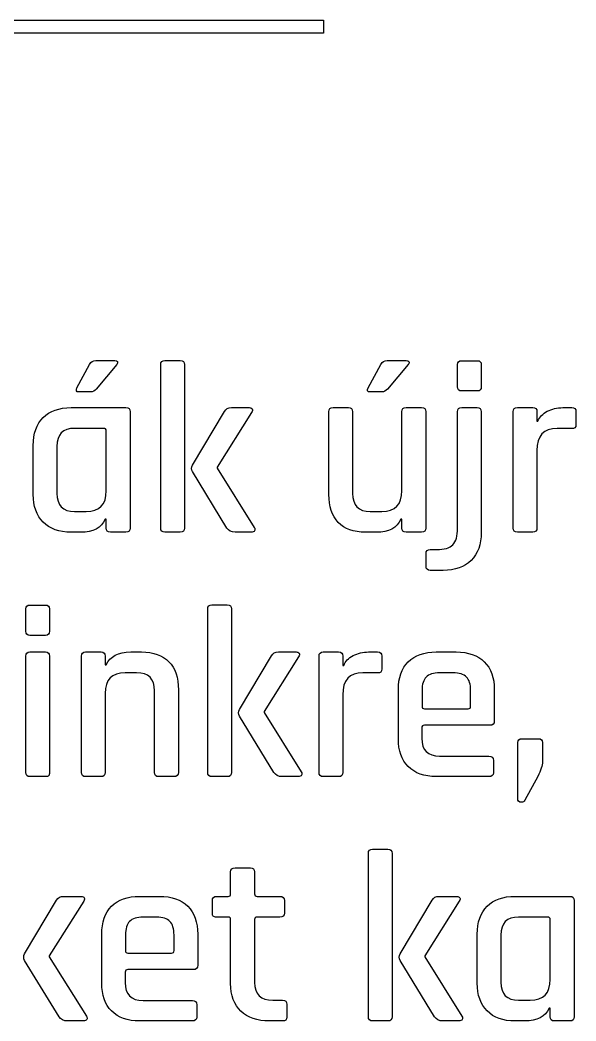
# Model space of a CAD drawing. Extents: x 23 to 195, y 64 to 143.
# Drawn here: x 118.54 to 128.99, y 84.57 to 103.36 of the extents above; entities that cross this region are included whole.
import ezdxf

# ---------------------------------------------------------------- set-up
doc = ezdxf.new("R2010")
doc.units = 0
doc.layers.add('Layer_1', color=7, linetype='CONTINUOUS')

msp = doc.modelspace()

# ---------------------------------------------------------------- linework, layer by layer
at = {"layer": 'Layer_1', "color": 7}
msp.add_lwpolyline([(124.241373, 103.109543), (114.230245, 103.109543), (114.230245, 103.356488), (124.241373, 103.356488), (124.241373, 103.109543), (124.241373, 103.109543)], close=True, dxfattribs=at)
for points in [[(119.964578, 96.967611), (120.322647, 96.967611)], [(121.262659, 96.967506), (121.551937, 96.967506)], [(125.435738, 96.967611), (125.79804, 96.967611)], [(126.834466, 96.962919), (127.132563, 96.962919)], [(119.611447, 96.453967), (119.850278, 96.894234)], [(120.358983, 96.889648), (119.97375, 96.431036)], [(121.184695, 93.821433), (121.184695, 96.889542)], [(121.629548, 96.889542), (121.629548, 93.821433)], [(125.082607, 96.453967), (125.321438, 96.894234)], [(125.834729, 96.889648), (125.44491, 96.431036)], [(126.761088, 96.472206), (126.761088, 96.889542)], [(127.205941, 96.889542), (127.205941, 96.472206)], [(119.864036, 96.376003), (119.648489, 96.376003)], [(125.334843, 96.376003), (125.123882, 96.376003)], [(127.132563, 96.394242), (126.834466, 96.394242)], [(119.501733, 96.082492), (120.529022, 96.082492)], [(120.611219, 96.004528), (120.611219, 93.821539)], [(121.780889, 95.00465), (122.38167, 96.009008)], [(122.514667, 96.082386), (122.84522, 96.082386)], [(124.344243, 94.454423), (124.344243, 96.004528)], [(124.422207, 96.082492), (124.711132, 96.082492)], [(124.789096, 96.004528), (124.789096, 94.472767)], [(125.71549, 94.523214), (125.71549, 96.004528)], [(125.793807, 96.082492), (126.082379, 96.082492)], [(126.164929, 96.004528), (126.164929, 93.821539)], [(126.761088, 93.816847), (126.761088, 96.004422)], [(126.839405, 96.082386), (127.127977, 96.082386)], [(127.205941, 96.004422), (127.205941, 93.738883)], [(127.807039, 93.821504), (127.807039, 96.004493)], [(127.885003, 96.082457), (128.173928, 96.082457)], [(128.251892, 96.004493), (128.251892, 95.830221), (128.269884, 95.830221)], [(128.73802, 96.082457), (128.907706, 96.082457)], [(128.98567, 96.004493), (128.98567, 95.766015)], [(122.890728, 95.990664), (122.244087, 94.963375), (122.244087, 94.945031), (122.941175, 93.835192)], [(120.111333, 95.692673), (119.565586, 95.692673)], [(120.162133, 94.523214), (120.162133, 95.646811)], [(128.907706, 95.692637), (128.632539, 95.692637)], [(118.790886, 94.454423), (118.790886, 95.371645)], [(119.235739, 95.3533), (119.235739, 94.472767)], [(128.251892, 95.275301), (128.251892, 93.821504)], [(122.427531, 93.821433), (121.780889, 94.880825)], [(119.565586, 94.133395), (119.785719, 94.133395)], [(125.119649, 94.133395), (125.339782, 94.133395)], [(120.162133, 93.821539), (120.162133, 93.986639), (120.143789, 93.986639)], [(125.71549, 93.821539), (125.71549, 93.986639), (125.697146, 93.986639)], [(119.680239, 93.743575), (119.501733, 93.743575)], [(120.529022, 93.743575), (120.239744, 93.743575)], [(121.551937, 93.743469), (121.262659, 93.743469)], [(122.881556, 93.743469), (122.583459, 93.743469)], [(125.234302, 93.743575), (125.027927, 93.743575)], [(126.082379, 93.743575), (125.793807, 93.743575)], [(128.173928, 93.74354), (127.885003, 93.74354)], [(126.247444, 93.417856), (126.366683, 93.417856)], [(126.16948, 93.106), (126.16948, 93.339892)], [(126.490508, 93.028036), (126.247444, 93.028036)], [(118.650974, 91.886236), (118.650974, 92.303572)], [(118.724352, 92.376949), (119.022449, 92.376949)], [(119.095827, 92.303572), (119.095827, 91.886236)], [(122.067662, 89.235322), (122.067662, 92.303431)], [(122.145626, 92.381394), (122.434904, 92.381394)], [(122.512515, 92.303431), (122.512515, 89.235322)], [(119.022449, 91.808272), (118.724352, 91.808272)], [(118.724352, 91.496416), (119.017863, 91.496416)], [(119.774889, 91.496346), (120.063814, 91.496346)], [(120.62332, 91.496346), (120.824756, 91.496346)], [(123.397635, 91.496275), (123.728187, 91.496275)], [(124.236963, 91.496346), (124.525888, 91.496346)], [(125.08998, 91.496346), (125.259666, 91.496346)], [(126.360051, 91.49624), (126.735759, 91.49624)], [(118.650974, 89.235463), (118.650974, 91.418452)], [(119.095827, 91.418452), (119.095827, 89.235463)], [(119.696925, 89.235393), (119.696925, 91.418382)], [(120.141778, 91.418382), (120.141778, 91.253282), (120.15977, 91.253282)], [(122.663857, 90.418539), (123.264637, 91.422897)], [(123.773696, 91.404553), (123.127054, 90.377264), (123.127054, 90.358919), (123.824143, 89.249081)], [(124.159, 89.235393), (124.159, 91.418382)], [(124.603852, 91.418382), (124.603852, 91.244109), (124.621844, 91.244109)], [(125.33763, 91.418382), (125.33763, 91.179904)], [(120.733033, 91.106526), (120.517839, 91.106526)], [(125.259666, 91.106526), (124.9845, 91.106526)], [(126.676492, 91.10642), (126.424256, 91.10642)], [(121.068172, 89.235393), (121.068172, 90.767154)], [(121.517611, 90.785498), (121.517611, 89.235393)], [(125.649203, 89.86817), (125.649203, 90.785393)], [(126.094056, 90.771634), (126.094056, 90.478123)], [(127.006692, 90.478123), (127.006692, 90.771634)], [(127.451545, 90.785393), (127.451545, 90.202956)], [(120.141778, 90.716707), (120.141778, 89.235393)], [(124.603852, 90.68919), (124.603852, 89.235393)], [(126.139917, 90.432262), (126.960831, 90.432262)], [(123.310498, 89.235322), (122.663857, 90.294714)], [(126.089117, 90.074545), (126.089117, 89.877343)], [(127.368995, 90.120406), (126.139917, 90.120406)], [(127.891918, 88.7493), (127.891918, 89.794934)], [(127.969882, 89.868311), (128.281737, 89.868311)], [(128.355115, 89.794934), (128.355115, 89.437217)], [(126.424256, 89.542556), (127.350651, 89.542556)], [(127.433201, 89.460006), (127.433201, 89.230701)], [(119.022449, 89.157499), (118.729291, 89.157499)], [(120.063814, 89.157429), (119.774889, 89.157429)], [(121.435061, 89.157429), (121.145783, 89.157429)], [(122.434904, 89.157358), (122.145626, 89.157358)], [(123.764523, 89.157358), (123.466426, 89.157358)], [(124.525888, 89.157429), (124.236963, 89.157429)], [(127.350651, 89.157323), (126.360051, 89.157323)], [(128.267979, 89.16205), (128.024562, 88.717198)], [(125.163182, 87.795283), (125.452459, 87.795283)], [(125.085218, 84.649211), (125.085218, 87.717319)], [(125.53007, 87.717319), (125.53007, 84.649211)], [(122.498863, 86.95606), (122.498863, 87.36881)], [(122.581413, 87.446774), (122.87069, 87.446774)], [(122.948302, 87.36881), (122.948302, 86.95606)], [(118.628255, 85.832428), (119.229036, 86.836786)], [(119.738094, 86.818442), (119.091453, 85.791153), (119.091453, 85.772808), (119.788542, 84.662969)], [(119.362033, 86.910164), (119.692586, 86.910164)], [(120.788314, 86.910129), (121.164022, 86.910129)], [(122.154904, 86.593758), (122.154904, 86.832235)], [(122.232868, 86.910199), (122.453002, 86.910199)], [(122.998749, 86.910199), (123.425257, 86.910199)], [(123.507807, 86.832235), (123.507807, 86.593758)], [(125.681412, 85.832428), (126.282193, 86.836786)], [(126.791251, 86.818442), (126.144609, 85.791153), (126.144609, 85.772808), (126.841698, 84.662969)], [(126.41519, 86.910164), (126.745743, 86.910164)], [(127.84147, 86.910199), (128.868759, 86.910199)], [(128.950957, 86.832235), (128.950957, 84.649246)], [(121.104755, 86.520309), (120.852519, 86.520309)], [(122.453002, 86.52038), (122.232868, 86.52038)], [(122.498863, 85.272958), (122.498863, 86.474519)], [(122.948302, 86.474519), (122.948302, 85.295888)], [(123.425257, 86.52038), (122.998749, 86.52038)], [(128.45107, 86.52038), (127.905676, 86.52038)], [(128.50187, 85.350921), (128.50187, 86.474519)], [(120.077467, 85.282059), (120.077467, 86.199281)], [(120.522319, 86.185523), (120.522319, 85.892012)], [(121.434955, 85.892012), (121.434955, 86.185523)], [(121.879808, 86.199281), (121.879808, 85.616845)], [(127.130623, 85.28213), (127.130623, 86.199352)], [(127.575476, 86.181008), (127.575476, 85.300474)], [(119.274897, 84.649211), (118.628255, 85.708603)], [(120.56818, 85.846151), (121.389094, 85.846151)], [(126.328054, 84.649211), (125.681412, 85.708603)], [(120.51738, 85.488434), (120.51738, 85.291231)], [(121.797258, 85.534295), (120.56818, 85.534295)], [(120.852519, 84.956445), (121.778914, 84.956445)], [(123.29226, 84.961102), (123.471471, 84.961102)], [(127.905676, 84.961102), (128.125809, 84.961102)], [(121.861464, 84.873895), (121.861464, 84.64459)], [(123.553668, 84.883138), (123.553668, 84.64466)], [(128.50187, 84.649246), (128.50187, 84.814346), (128.483526, 84.814346)], [(119.728922, 84.571247), (119.430825, 84.571247)], [(121.778914, 84.571212), (120.788314, 84.571212)], [(123.471471, 84.571283), (123.223821, 84.571283)], [(125.452459, 84.571247), (125.163182, 84.571247)], [(126.782079, 84.571247), (126.483982, 84.571247)], [(128.020329, 84.571283), (127.84147, 84.571283)], [(128.868759, 84.571283), (128.579834, 84.571283)]]:
    msp.add_lwpolyline(points, dxfattribs=at)
for points in [[(119.850278, 96.894234), (119.871444, 96.942917), (119.909897, 96.967611), (119.964578, 96.967611)], [(120.322647, 96.967611), (120.346989, 96.967611), (120.362864, 96.960556), (120.370625, 96.946798)], [(120.370625, 96.946798), (120.378386, 96.933039), (120.374505, 96.913989), (120.358983, 96.889648)], [(121.184695, 96.889542), (121.184695, 96.941753), (121.2108, 96.967506), (121.262659, 96.967506)], [(121.551937, 96.967506), (121.603442, 96.967506), (121.629548, 96.941753), (121.629548, 96.889542)], [(125.321438, 96.894234), (125.345427, 96.942917), (125.383879, 96.967611), (125.435738, 96.967611)], [(125.79804, 96.967611), (125.822735, 96.967611), (125.838963, 96.960556), (125.846371, 96.946798)], [(125.846371, 96.946798), (125.854132, 96.933039), (125.850252, 96.913989), (125.834729, 96.889648)], [(126.761088, 96.889542), (126.761088, 96.938578), (126.78543, 96.962919), (126.834466, 96.962919)], [(127.132563, 96.962919), (127.181247, 96.962919), (127.205941, 96.938578), (127.205941, 96.889542)], [(119.648489, 96.376003), (119.599453, 96.376003), (119.587105, 96.401756), (119.611447, 96.453967)], [(119.97375, 96.431036), (119.946233, 96.394348), (119.909897, 96.376003), (119.864036, 96.376003)], [(125.123882, 96.376003), (125.068849, 96.376003), (125.05509, 96.401756), (125.082607, 96.453967)], [(125.44491, 96.431036), (125.417393, 96.394348), (125.381057, 96.376003), (125.334843, 96.376003)], [(126.834466, 96.394242), (126.78543, 96.394242), (126.761088, 96.420347), (126.761088, 96.472206)], [(127.205941, 96.472206), (127.205941, 96.420347), (127.181247, 96.394242), (127.132563, 96.394242)], [(118.976447, 95.896578), (119.100272, 96.020403), (119.27525, 96.082492), (119.501733, 96.082492)], [(120.529022, 96.082492), (120.584055, 96.082492), (120.611219, 96.056386), (120.611219, 96.004528)], [(122.38167, 96.009008), (122.409187, 96.058044), (122.453637, 96.082386), (122.514667, 96.082386)], [(122.84522, 96.082386), (122.872384, 96.082386), (122.891434, 96.073919), (122.90237, 96.057339)], [(122.90237, 96.057339), (122.912953, 96.040406), (122.909073, 96.018181), (122.890728, 95.990664)], [(124.344243, 96.004528), (124.344243, 96.056386), (124.369996, 96.082492), (124.422207, 96.082492)], [(124.711132, 96.082492), (124.763343, 96.082492), (124.789096, 96.056386), (124.789096, 96.004528)], [(125.71549, 96.004528), (125.71549, 96.056386), (125.741596, 96.082492), (125.793807, 96.082492)], [(126.082379, 96.082492), (126.137413, 96.082492), (126.164929, 96.056386), (126.164929, 96.004528)], [(126.761088, 96.004422), (126.761088, 96.056281), (126.787194, 96.082386), (126.839405, 96.082386)], [(127.127977, 96.082386), (127.179836, 96.082386), (127.205941, 96.056281), (127.205941, 96.004422)], [(127.807039, 96.004493), (127.807039, 96.056351), (127.832792, 96.082457), (127.885003, 96.082457)], [(128.173928, 96.082457), (128.225434, 96.082457), (128.251892, 96.056351), (128.251892, 96.004493)], [(128.269884, 95.830221), (128.300575, 95.906421), (128.359489, 95.967804), (128.446625, 96.013665)], [(128.446625, 96.013665), (128.534114, 96.059526), (128.630775, 96.082457), (128.73802, 96.082457)], [(128.907706, 96.082457), (128.959564, 96.082457), (128.98567, 96.056351), (128.98567, 96.004493)], [(118.790886, 95.371645), (118.790886, 95.597775), (118.852622, 95.772753), (118.976447, 95.896578)], [(119.565586, 95.692673), (119.345453, 95.692673), (119.235739, 95.579431), (119.235739, 95.3533)], [(120.162133, 95.646811), (120.162133, 95.67715), (120.1452, 95.692673), (120.111333, 95.692673)], [(128.632539, 95.692637), (128.378539, 95.692637), (128.251892, 95.55329), (128.251892, 95.275301)], [(128.98567, 95.766015), (128.98567, 95.707807), (128.959564, 95.683465), (128.907706, 95.692637)], [(121.780889, 94.880825), (121.75937, 94.920689), (121.75937, 94.961964), (121.780889, 95.00465)], [(119.785719, 94.133395), (120.036544, 94.133395), (120.162133, 94.263217), (120.162133, 94.523214)], [(125.339782, 94.133395), (125.589902, 94.133395), (125.71549, 94.263217), (125.71549, 94.523214)], [(118.976447, 93.931606), (118.852622, 94.056842), (118.790886, 94.231114), (118.790886, 94.454423)], [(119.235739, 94.472767), (119.235739, 94.246284), (119.345453, 94.133395), (119.565586, 94.133395)], [(124.520985, 93.929136), (124.403157, 94.052961), (124.344243, 94.227939), (124.344243, 94.454423)], [(124.789096, 94.472767), (124.789096, 94.246284), (124.899163, 94.133395), (125.119649, 94.133395)], [(119.501733, 93.743575), (119.27525, 93.743575), (119.100272, 93.80637), (118.976447, 93.931606)], [(120.143789, 93.986639), (120.070411, 93.824361), (119.915542, 93.743575), (119.680239, 93.743575)], [(125.027927, 93.743575), (124.807793, 93.743575), (124.63846, 93.805311), (124.520985, 93.929136)], [(125.697146, 93.986639), (125.623768, 93.824361), (125.469604, 93.743575), (125.234302, 93.743575)], [(120.239744, 93.743575), (120.187886, 93.743575), (120.162133, 93.769681), (120.162133, 93.821539)], [(120.611219, 93.821539), (120.611219, 93.769681), (120.584055, 93.743575), (120.529022, 93.743575)], [(121.262659, 93.743469), (121.2108, 93.743469), (121.184695, 93.769575), (121.184695, 93.821433)], [(121.629548, 93.821433), (121.629548, 93.769575), (121.603442, 93.743469), (121.551937, 93.743469)], [(122.583459, 93.743469), (122.513256, 93.743469), (122.461398, 93.769575), (122.427531, 93.821433)], [(122.948231, 93.770986), (122.937295, 93.752642), (122.915423, 93.743469), (122.881556, 93.743469)], [(122.941175, 93.835192), (122.956345, 93.81085), (122.958814, 93.789331), (122.948231, 93.770986)], [(125.793807, 93.743575), (125.741596, 93.743575), (125.71549, 93.769681), (125.71549, 93.821539)], [(126.164929, 93.821539), (126.164929, 93.769681), (126.137413, 93.743575), (126.082379, 93.743575)], [(126.671836, 93.509578), (126.731455, 93.570608), (126.761088, 93.673267), (126.761088, 93.816847)], [(127.205941, 93.738883), (127.205941, 93.515928), (127.142441, 93.341303), (127.015794, 93.216067)], [(127.885003, 93.74354), (127.832792, 93.74354), (127.807039, 93.769646), (127.807039, 93.821504)], [(128.251892, 93.821504), (128.251892, 93.769646), (128.225434, 93.74354), (128.173928, 93.74354)], [(126.16948, 93.339892), (126.16948, 93.392103), (126.195233, 93.417856), (126.247444, 93.417856)], [(126.366683, 93.417856), (126.510263, 93.417856), (126.612216, 93.448547), (126.671836, 93.509578)], [(127.015794, 93.216067), (126.888794, 93.090831), (126.713816, 93.028036), (126.490508, 93.028036)], [(126.247444, 93.028036), (126.195233, 93.028036), (126.16948, 93.054142), (126.16948, 93.106)], [(118.650974, 92.303572), (118.650974, 92.352255), (118.675316, 92.376949), (118.724352, 92.376949)], [(119.022449, 92.376949), (119.071133, 92.376949), (119.095827, 92.352255), (119.095827, 92.303572)], [(122.067662, 92.303431), (122.067662, 92.355642), (122.093768, 92.381394), (122.145626, 92.381394)], [(122.434904, 92.381394), (122.48641, 92.381394), (122.512515, 92.355642), (122.512515, 92.303431)], [(118.724352, 91.808272), (118.675316, 91.808272), (118.650974, 91.834024), (118.650974, 91.886236)], [(119.095827, 91.886236), (119.095827, 91.834024), (119.071133, 91.808272), (119.022449, 91.808272)], [(118.650974, 91.418452), (118.650974, 91.470311), (118.675316, 91.496416), (118.724352, 91.496416)], [(119.017863, 91.496416), (119.069722, 91.496416), (119.095827, 91.470311), (119.095827, 91.418452)], [(119.696925, 91.418382), (119.696925, 91.47024), (119.722678, 91.496346), (119.774889, 91.496346)], [(120.063814, 91.496346), (120.11532, 91.496346), (120.141778, 91.47024), (120.141778, 91.418382)], [(120.15977, 91.253282), (120.233147, 91.415207), (120.387664, 91.496346), (120.62332, 91.496346)], [(120.824756, 91.496346), (121.048064, 91.496346), (121.219161, 91.435315), (121.3384, 91.312901)], [(123.264637, 91.422897), (123.292154, 91.471933), (123.336604, 91.496275), (123.397635, 91.496275)], [(123.728187, 91.496275), (123.755351, 91.496275), (123.774401, 91.487808), (123.785337, 91.471228)], [(124.159, 91.418382), (124.159, 91.47024), (124.184752, 91.496346), (124.236963, 91.496346)], [(124.525888, 91.496346), (124.577394, 91.496346), (124.603852, 91.47024), (124.603852, 91.418382)], [(124.798586, 91.427554), (124.886075, 91.473415), (124.982736, 91.496346), (125.08998, 91.496346)], [(125.259666, 91.496346), (125.311525, 91.496346), (125.33763, 91.47024), (125.33763, 91.418382)], [(125.835117, 91.310679), (125.95859, 91.434504), (126.133567, 91.49624), (126.360051, 91.49624)], [(126.735759, 91.49624), (126.962242, 91.49624), (127.137926, 91.434504), (127.263515, 91.310679)], [(121.3384, 91.312901), (121.457639, 91.190487), (121.517611, 91.014804), (121.517611, 90.785498)], [(123.785337, 91.471228), (123.795921, 91.454294), (123.79204, 91.432069), (123.773696, 91.404553)], [(124.621844, 91.244109), (124.652536, 91.320309), (124.71145, 91.381693), (124.798586, 91.427554)], [(125.649203, 90.785393), (125.649203, 91.011876), (125.71094, 91.186854), (125.835117, 91.310679)], [(127.263515, 91.310679), (127.388751, 91.186854), (127.451545, 91.011876), (127.451545, 90.785393)], [(125.33763, 91.179904), (125.33763, 91.121696), (125.311525, 91.097354), (125.259666, 91.106526)], [(120.517839, 91.106526), (120.267014, 91.106526), (120.141778, 90.976704), (120.141778, 90.716707)], [(121.068172, 90.767154), (121.068172, 90.993284), (120.956342, 91.106526), (120.733033, 91.106526)], [(124.9845, 91.106526), (124.7305, 91.106526), (124.603852, 90.967179), (124.603852, 90.68919)], [(126.17202, 91.02634), (126.119809, 90.972718), (126.094056, 90.888051), (126.094056, 90.771634)], [(126.424256, 91.10642), (126.308192, 91.10642), (126.223878, 91.079609), (126.17202, 91.02634)], [(126.928728, 91.02634), (126.87687, 91.079609), (126.792909, 91.10642), (126.676492, 91.10642)], [(127.006692, 90.771634), (127.006692, 90.888051), (126.980587, 90.972718), (126.928728, 91.02634)], [(122.663857, 90.294714), (122.642337, 90.334578), (122.642337, 90.375853), (122.663857, 90.418539)], [(126.094056, 90.478123), (126.094056, 90.447431), (126.109226, 90.432262), (126.139917, 90.432262)], [(126.960831, 90.432262), (126.99117, 90.432262), (127.006692, 90.447431), (127.006692, 90.478123)], [(127.451545, 90.202956), (127.451545, 90.147923), (127.424028, 90.120406), (127.368995, 90.120406)], [(126.139917, 90.120406), (126.106051, 90.120406), (126.089117, 90.105237), (126.089117, 90.074545)], [(125.835117, 89.345354), (125.71094, 89.47059), (125.649203, 89.645215), (125.649203, 89.86817)], [(126.089117, 89.877343), (126.089117, 89.654034), (126.200948, 89.542556), (126.424256, 89.542556)], [(127.891918, 89.794934), (127.891918, 89.843617), (127.918023, 89.868311), (127.969882, 89.868311)], [(128.281737, 89.868311), (128.330773, 89.868311), (128.355115, 89.843617), (128.355115, 89.794934)], [(127.350651, 89.542556), (127.405684, 89.542556), (127.433201, 89.51504), (127.433201, 89.460006)], [(128.355115, 89.437217), (128.355115, 89.363839), (128.325834, 89.272117), (128.267979, 89.16205)], [(118.729291, 89.157499), (118.67708, 89.157499), (118.650974, 89.183605), (118.650974, 89.235463)], [(119.095827, 89.235463), (119.095827, 89.204772), (119.090535, 89.183958), (119.079952, 89.173374)], [(119.774889, 89.157429), (119.722678, 89.157429), (119.696925, 89.183534), (119.696925, 89.235393)], [(120.141778, 89.235393), (120.141778, 89.183534), (120.11532, 89.157429), (120.063814, 89.157429)], [(121.145783, 89.157429), (121.093925, 89.157429), (121.068172, 89.183534), (121.068172, 89.235393)], [(121.517611, 89.235393), (121.517611, 89.183534), (121.490095, 89.157429), (121.435061, 89.157429)], [(122.145626, 89.157358), (122.093768, 89.157358), (122.067662, 89.183464), (122.067662, 89.235322)], [(122.512515, 89.235322), (122.512515, 89.183464), (122.48641, 89.157358), (122.434904, 89.157358)], [(123.466426, 89.157358), (123.396223, 89.157358), (123.344365, 89.183464), (123.310498, 89.235322)], [(123.824143, 89.249081), (123.839312, 89.224739), (123.841782, 89.203219), (123.831198, 89.184875)], [(124.236963, 89.157429), (124.184752, 89.157429), (124.159, 89.183534), (124.159, 89.235393)], [(124.603852, 89.235393), (124.603852, 89.183534), (124.577394, 89.157429), (124.525888, 89.157429)], [(126.360051, 89.157323), (126.133567, 89.157323), (125.95859, 89.220118), (125.835117, 89.345354)], [(127.433201, 89.230701), (127.433201, 89.182018), (127.405684, 89.157323), (127.350651, 89.157323)], [(119.079952, 89.173374), (119.069369, 89.162791), (119.049966, 89.157499), (119.022449, 89.157499)], [(123.831198, 89.184875), (123.820262, 89.166531), (123.79839, 89.157358), (123.764523, 89.157358)], [(127.956123, 88.675923), (127.913084, 88.675923), (127.891918, 88.700264), (127.891918, 88.7493)], [(128.024562, 88.717198), (128.012568, 88.689681), (127.989637, 88.675923), (127.956123, 88.675923)], [(125.085218, 87.717319), (125.085218, 87.769531), (125.111323, 87.795283), (125.163182, 87.795283)], [(125.452459, 87.795283), (125.503965, 87.795283), (125.53007, 87.769531), (125.53007, 87.717319)], [(122.498863, 87.36881), (122.498863, 87.420669), (122.526379, 87.446774), (122.581413, 87.446774)], [(122.87069, 87.446774), (122.922549, 87.446774), (122.948302, 87.420669), (122.948302, 87.36881)], [(119.229036, 86.836786), (119.256553, 86.885822), (119.301003, 86.910164), (119.362033, 86.910164)], [(119.692586, 86.910164), (119.71975, 86.910164), (119.7388, 86.901697), (119.749736, 86.885117)], [(119.749736, 86.885117), (119.760319, 86.868183), (119.756439, 86.845958), (119.738094, 86.818442)], [(120.26338, 86.724568), (120.386853, 86.848393), (120.56183, 86.910129), (120.788314, 86.910129)], [(121.164022, 86.910129), (121.390505, 86.910129), (121.566189, 86.848393), (121.691778, 86.724568)], [(122.154904, 86.832235), (122.154904, 86.884094), (122.18101, 86.910199), (122.232868, 86.910199)], [(122.453002, 86.910199), (122.483693, 86.910199), (122.498863, 86.925369), (122.498863, 86.95606)], [(122.948302, 86.95606), (122.948302, 86.925369), (122.965235, 86.910199), (122.998749, 86.910199)], [(123.425257, 86.910199), (123.48029, 86.910199), (123.507807, 86.884094), (123.507807, 86.832235)], [(126.282193, 86.836786), (126.309709, 86.885822), (126.354159, 86.910164), (126.41519, 86.910164)], [(126.745743, 86.910164), (126.772907, 86.910164), (126.791957, 86.901697), (126.802893, 86.885117)], [(126.802893, 86.885117), (126.813476, 86.868183), (126.809595, 86.845958), (126.791251, 86.818442)], [(127.316537, 86.724638), (127.440009, 86.848463), (127.614987, 86.910199), (127.84147, 86.910199)], [(128.868759, 86.910199), (128.923793, 86.910199), (128.950957, 86.884094), (128.950957, 86.832235)], [(120.077467, 86.199281), (120.077467, 86.425765), (120.139203, 86.600743), (120.26338, 86.724568)], [(121.691778, 86.724568), (121.817014, 86.600743), (121.879808, 86.425765), (121.879808, 86.199281)], [(127.130623, 86.199352), (127.130623, 86.425483), (127.192359, 86.60046), (127.316537, 86.724638)], [(120.600283, 86.440229), (120.548072, 86.386606), (120.522319, 86.30194), (120.522319, 86.185523)], [(120.852519, 86.520309), (120.736455, 86.520309), (120.652142, 86.493498), (120.600283, 86.440229)], [(121.356992, 86.440229), (121.305133, 86.493498), (121.221172, 86.520309), (121.104755, 86.520309)], [(121.434955, 86.185523), (121.434955, 86.30194), (121.40885, 86.386606), (121.356992, 86.440229)], [(122.171132, 86.536255), (122.160196, 86.547191), (122.154904, 86.566241), (122.154904, 86.593758)], [(122.232868, 86.52038), (122.202529, 86.52038), (122.181715, 86.525671), (122.171132, 86.536255)], [(122.498863, 86.474519), (122.498863, 86.50521), (122.483693, 86.52038), (122.453002, 86.52038)], [(122.998749, 86.52038), (122.965235, 86.52038), (122.948302, 86.50521), (122.948302, 86.474519)], [(123.507807, 86.593758), (123.507807, 86.544721), (123.48029, 86.52038), (123.425257, 86.52038)], [(127.905676, 86.52038), (127.685543, 86.52038), (127.575476, 86.407138), (127.575476, 86.181008)], [(128.50187, 86.474519), (128.50187, 86.504858), (128.484937, 86.52038), (128.45107, 86.52038)], [(120.522319, 85.892012), (120.522319, 85.86132), (120.537489, 85.846151), (120.56818, 85.846151)], [(121.389094, 85.846151), (121.419433, 85.846151), (121.434955, 85.86132), (121.434955, 85.892012)], [(118.628255, 85.708603), (118.606736, 85.748467), (118.606736, 85.789742), (118.628255, 85.832428)], [(125.681412, 85.708603), (125.659893, 85.748467), (125.659893, 85.789742), (125.681412, 85.832428)], [(120.56818, 85.534295), (120.534314, 85.534295), (120.51738, 85.519126), (120.51738, 85.488434)], [(121.879808, 85.616845), (121.879808, 85.561812), (121.852292, 85.534295), (121.797258, 85.534295)], [(120.51738, 85.291231), (120.51738, 85.067923), (120.629211, 84.956445), (120.852519, 84.956445)], [(122.948302, 85.295888), (122.948302, 85.07258), (123.062954, 84.961102), (123.29226, 84.961102)], [(127.575476, 85.300474), (127.575476, 85.073991), (127.685543, 84.961102), (127.905676, 84.961102)], [(128.125809, 84.961102), (128.376634, 84.961102), (128.50187, 85.090924), (128.50187, 85.350921)], [(120.26338, 84.759243), (120.139203, 84.884479), (120.077467, 85.059104), (120.077467, 85.282059)], [(122.691832, 84.754727), (122.563068, 84.877141), (122.498863, 85.050002), (122.498863, 85.272958)], [(127.316537, 84.759313), (127.192359, 84.884549), (127.130623, 85.058821), (127.130623, 85.28213)], [(121.778914, 84.956445), (121.833947, 84.956445), (121.861464, 84.928929), (121.861464, 84.873895)], [(123.471471, 84.961102), (123.526152, 84.961102), (123.553668, 84.934996), (123.553668, 84.883138)], [(120.788314, 84.571212), (120.56183, 84.571212), (120.386853, 84.634006), (120.26338, 84.759243)], [(123.223821, 84.571283), (122.997338, 84.571283), (122.81989, 84.632313), (122.691832, 84.754727)], [(127.84147, 84.571283), (127.614987, 84.571283), (127.440009, 84.634077), (127.316537, 84.759313)], [(128.483526, 84.814346), (128.410148, 84.652421), (128.255632, 84.571283), (128.020329, 84.571283)], [(119.430825, 84.571247), (119.360622, 84.571247), (119.308764, 84.597353), (119.274897, 84.649211)], [(119.795597, 84.598764), (119.784661, 84.580419), (119.762789, 84.571247), (119.728922, 84.571247)], [(119.788542, 84.662969), (119.803711, 84.638628), (119.80618, 84.617108), (119.795597, 84.598764)], [(121.861464, 84.64459), (121.861464, 84.595906), (121.833947, 84.571212), (121.778914, 84.571212)], [(123.553668, 84.64466), (123.553668, 84.595624), (123.526152, 84.571283), (123.471471, 84.571283)], [(125.163182, 84.571247), (125.111323, 84.571247), (125.085218, 84.597353), (125.085218, 84.649211)], [(125.53007, 84.649211), (125.53007, 84.597353), (125.503965, 84.571247), (125.452459, 84.571247)], [(126.483982, 84.571247), (126.413779, 84.571247), (126.36192, 84.597353), (126.328054, 84.649211)], [(126.848754, 84.598764), (126.837818, 84.580419), (126.815945, 84.571247), (126.782079, 84.571247)], [(126.841698, 84.662969), (126.856868, 84.638628), (126.859337, 84.617108), (126.848754, 84.598764)], [(128.579834, 84.571283), (128.527623, 84.571283), (128.50187, 84.597388), (128.50187, 84.649246)], [(128.950957, 84.649246), (128.950957, 84.597388), (128.923793, 84.571283), (128.868759, 84.571283)]]:
    msp.add_open_spline(points, degree=3, dxfattribs=at)

doc.saveas('drawing.dxf')
